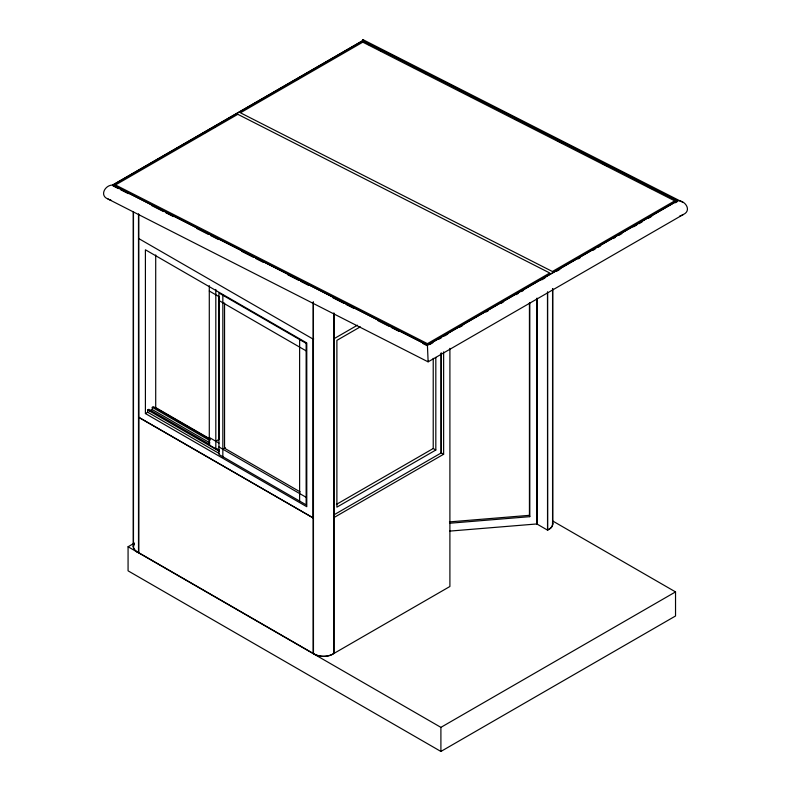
<?xml version="1.0" encoding="UTF-8"?>
<svg xmlns="http://www.w3.org/2000/svg" width="791" height="791" viewBox="0 0 791 791"><rect width="100%" height="100%" fill="white"/><g stroke="black" fill="none" stroke-linecap="round" stroke-linejoin="round"><path stroke-width="1.19" d="M428.188 361.072L428.139 361.774L427.417 345.252L677.689 200.756C685.253 200.202 692.105 210.564 683.325 214.509L428.109 361.853L108.011 199.016C99.221 195.693 105.005 185.054 112.53 185.054L362.802 40.559L677.689 200.756M362.871 39.599L682.989 202.397M333.782 653.406L333.733 653.435A12.854 7.416 0 0 1 313.463 653.435L313.414 302.033M118.413 188.614L112.915 185.816L112.876 185.045L362.802 40.746L677.343 200.766L677.383 201.547L675.247 202.773M198.363 136.487L200.499 135.251M203.702 133.402L205.838 132.166M213.313 127.855L215.449 126.619M295.557 80.375L297.693 79.14M138.761 238.575L138.89 417.312L313.295 518.006L313.295 339.201L138.761 238.575L138.761 214.114M219.315 453.559L147.709 412.22L147.709 409.965L148.837 409.313L209.753 444.483M209.991 442.901L152.277 409.59L152.277 407.325L153.405 406.683L210.04 439.381M334.02 313.117L334.02 653.396A13.032 7.524 0 0 1 313.167 653.396L138.761 552.701L138.89 417.312M145.406 413.555L306.779 506.715L306.779 342.958L145.406 249.788L145.406 413.555L147.709 412.22M149.697 411.073L152.277 409.59M313.167 339.27L313.691 338.973M334.02 338.716L357.433 325.2M360.291 326.861L336.887 340.367L336.887 507.14L435.821 450.02L435.821 357.374M215.814 441.24L219.196 439.282L219.196 296.526M222.844 449.219L225.395 447.746M677.343 200.766L427.417 345.064L112.876 185.045M429.592 344.599L432.796 342.75M439.203 339.052L441.338 337.816M444.552 335.967L447.755 334.118M459.502 327.336L462.705 325.487M486.198 311.921L488.334 310.685M501.158 303.289L503.294 302.053M516.108 294.657L518.243 293.421M521.447 291.572L523.583 290.337M541.736 279.856L544.94 278.007M556.696 271.224L559.899 269.375M578.053 258.894L580.189 257.658M593.003 250.263L595.139 249.027M598.342 247.178L600.488 245.942M613.302 238.546L615.438 237.31M618.641 235.461L621.845 233.612M633.591 226.829L636.795 224.98M638.93 223.744L642.134 221.895M648.541 218.197L651.744 216.339M552.751 521.022L675.534 591.905L675.534 615.991L440.903 751.45L128.073 570.835L128.073 546.759L134.47 543.061M336.412 504.401L433.221 448.517L435.821 450.02M313.295 518.006L138.761 417.391M333.525 515.099L441.289 452.887L443.632 454.242L443.632 351.886M333.743 517.69L443.632 454.242M128.073 546.759L440.903 727.364L675.534 591.905M683.325 214.509L681.358 215.459M681.051 215.577L679.795 216.002M449.436 521.902L529.436 515.327L529.772 516.661L449.763 523.237M449.812 531.097L537 523.939M110.977 200.143L109.731 199.747M109.425 199.639L108.011 199.016M138.425 552.533L138.484 552.563A12.854 7.416 0 0 1 134.084 544.426M368.339 44.316L370.534 45.443M379.334 49.912L381.539 51.039M413.426 67.265L415.631 68.382M424.431 72.851L426.626 73.978M458.523 90.204L460.718 91.321M469.518 95.8L471.723 96.917M514.615 118.739L516.81 119.856M556.409 139.997L561.907 142.795M601.496 162.936L606.994 165.734M646.583 185.875L652.091 188.673M112.53 185.054L427.417 345.252M120.618 189.731L128.31 193.647M151.407 205.403L163.51 211.553M165.705 212.67L173.407 216.586M196.504 228.342L208.597 234.492M210.802 235.609L218.494 239.525M241.591 251.281L253.693 257.431M255.889 258.548L263.591 262.464M287.786 274.774L298.78 280.37M300.985 281.487L308.678 285.413M332.873 297.723L343.877 303.309M346.072 304.436L353.775 308.352M377.969 320.662L388.964 326.258M391.169 327.375L398.862 331.291M423.056 343.601L426.359 345.281M209.289 291.029L219.008 296.635L219.067 439.351M218.939 300.511L306.137 350.858M552.494 522.633A13.032 7.524 0 0 1 547.53 530.128L537.099 524.107L537 298.108M209.289 437.472L219.008 443.089M210.208 439.074L155.708 407.602L155.708 254.929M300.254 491.943L224.545 448.24L224.545 303.022M152.277 407.325L209.991 440.646M218.939 446.955L306.137 497.302M217.238 448.804L219.374 450.03M219.008 450.613L209.289 444.997L209.289 285.65M147.709 409.965L219.315 451.305M363.059 40.796L362.931 39.619L362.634 40.657M362.802 40.746L362.842 41.528M552.741 288.557L552.741 524.176M552.563 288.557L552.563 524.176M547.55 292.037L547.609 529.95A12.854 7.416 0 0 0 552.513 523.474M547.53 292.176L547.53 530.128M537.366 298.484L537.366 524.107M537.237 298.691L537.237 524.028M529.772 302.953L529.772 516.661M529.436 302.854L529.436 515.327M449.901 348.327L449.901 586.487L333.743 653.554L333.782 313.127M441.289 353.004L441.289 452.887M441.042 353.142L441.042 453.154M440.903 727.364L440.903 751.45M433.221 358.333L433.221 448.517M313.167 302.024L313.167 653.396M299.621 339.566L299.621 501.069M222.844 295.241L222.844 456.743M215.814 289.417L215.814 448.764M138.484 214.054L138.504 552.701A13.032 7.524 0 0 1 134.065 544.119M133.471 211.82L133.471 546.749M133.284 211.81L133.284 546.749M237.834 114.309L115.486 184.956L427.427 343.65L549.775 273.004L237.834 114.309M362.802 42.16L240.444 112.806L552.385 271.501L674.743 200.865L362.802 42.16M306.137 343.324L218.939 292.986L218.939 454.479L306.137 504.826L306.137 343.324"/></g></svg>
